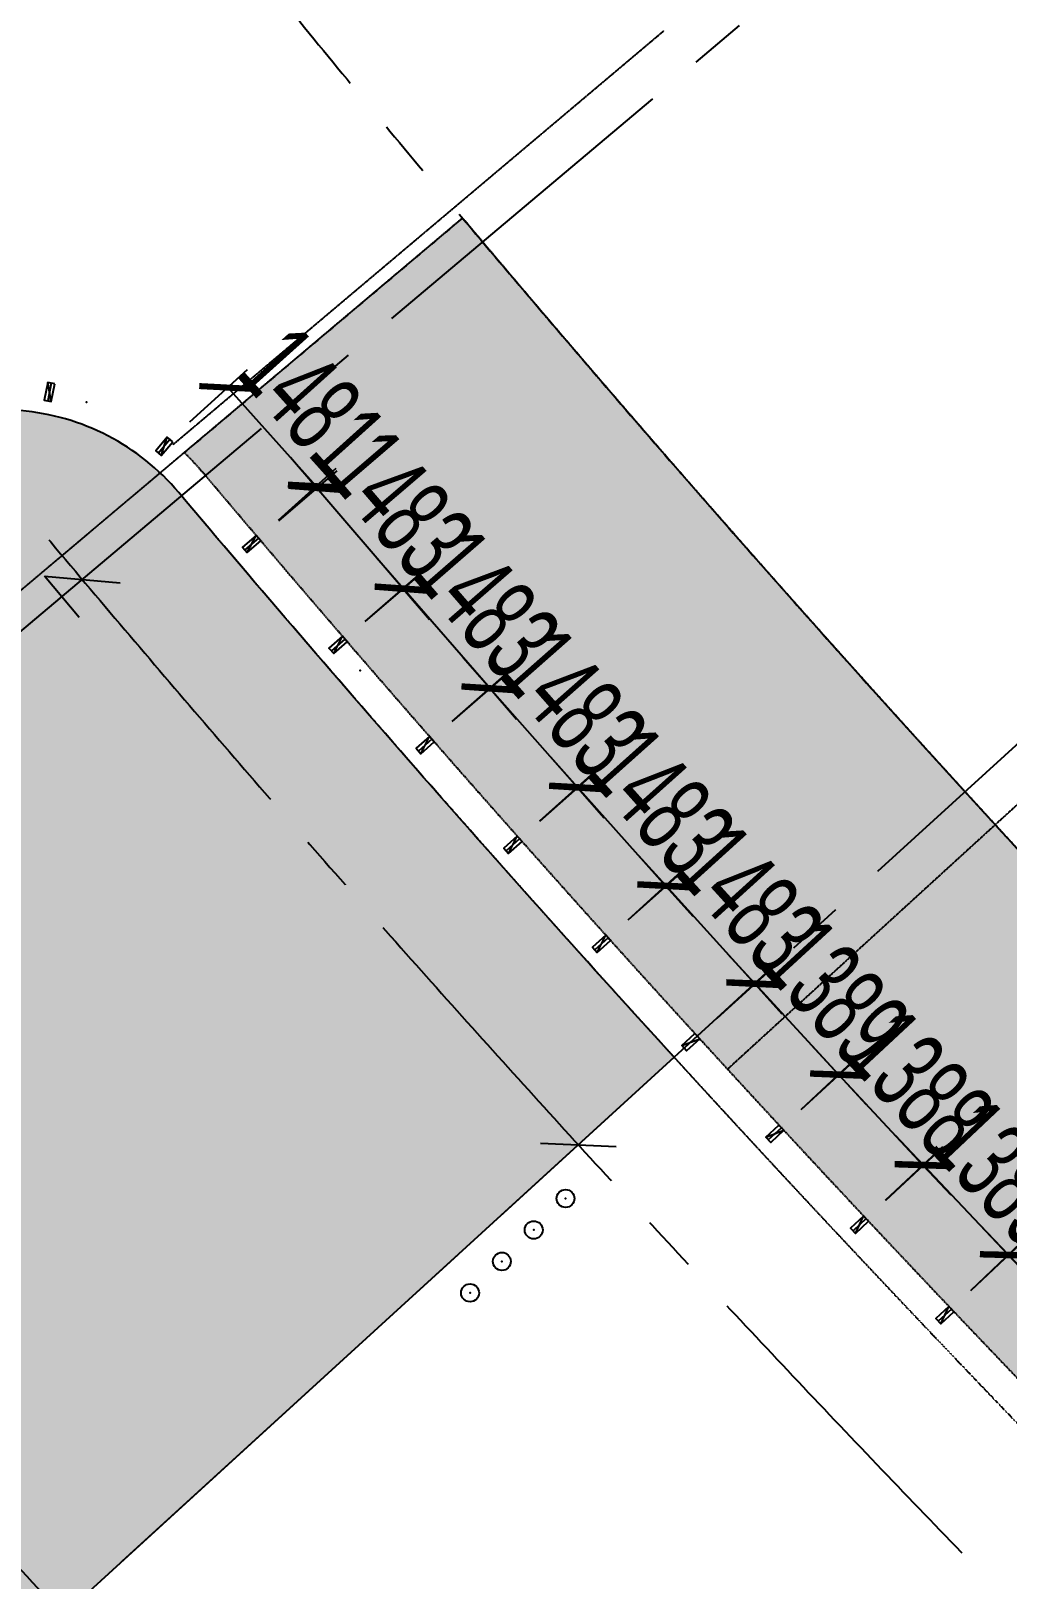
# Model space of a CAD drawing. Extents: x -668578 to 2331563, y -1202445 to 1620273.
# Drawn here: x 157773 to 168678, y 141757 to 159052 of the extents above; entities that cross this region are included whole.
import ezdxf

# ---------------------------------------------------------------- set-up
doc = ezdxf.new("R2010")
doc.units = 0
for name, pattern in [('CENTER2', [28.575000000000003, 19.05, -3.175, 3.175, -3.175]), ('DASH', [0.35, 0.25, -0.1]), ('DASHED2', [9.524999999999999, 6.35, -3.175]), ('DOT2', [0.125, 0, -0.125])]:
    doc.linetypes.add(name, pattern=pattern)
doc.layers.get('0').update_dxf_attribs({"color": 8})
doc.layers.get('Defpoints').update_dxf_attribs({"color": 8})
for name, color, linetype in [('#标注', 8, 'Continuous'), ('#轴线', 8, 'CENTER2'), ('A-AL', 8, 'Continuous'), ('A-DIMS-150', 8, 'Continuous'), ('A-FLOR-OTLN', 8, 'DOT2'), ('A-WIND-FRAM', 8, 'Continuous'), ('G-EVAC', 8, 'Continuous'), ('外轮廓', 8, 'Continuous'), ('水-消防-消火栓-标识', 8, 'Continuous')]:
    doc.layers.add(name, color=color, linetype=linetype)
doc.layers.add('A-X-CHEK', color=8, linetype='DASHED2', plot=False)
doc.layers.add('Def point', color=8, linetype='Continuous', plot=False)
doc.styles.add('JHZX', font='jrs.shx', dxfattribs={"width": 0.6, "bigfont": 'jhz.shx'})
doc.dimstyles.new('JZBZ-300', dxfattribs={"dimscale": 300, "dimtxt": 3, "dimasz": 1.5, "dimexe": 1, "dimexo": 1, "dimgap": 0.5, "dimtad": 1, "dimdec": 0, "dimdsep": 46, "dimtxsty": 'JHZX', "dimblk1": 'ARCHTICK', "dimblk2": 'ARCHTICK', "dimsah": 1, "dimcen": 0, "dimclrd": 1, "dimclre": 1, "dimclrt": 2, "dimazin": 2, "dimtfac": 1, "dimtdec": 0, "dimtix": 1, "dimtmove": 0, "dimatfit": 3, "dimfxl": 0, "dimtolj": 1, "dimlwd": -1, "dimlwe": -1, "dimarcsym": 0})
doc.dimstyles.new('JZBZ-400', dxfattribs={"dimscale": 400, "dimtxt": 3, "dimasz": 1.5, "dimexe": 1, "dimexo": 1, "dimgap": 0.5, "dimtad": 1, "dimdec": 0, "dimdsep": 46, "dimtxsty": 'JHZX', "dimblk1": 'ARCHTICK', "dimblk2": 'ARCHTICK', "dimsah": 1, "dimcen": 0, "dimclrd": 1, "dimclre": 1, "dimclrt": 2, "dimazin": 2, "dimtfac": 1, "dimtdec": 0, "dimtix": 1, "dimtmove": 0, "dimatfit": 3, "dimfxl": 0, "dimtolj": 1, "dimlwd": -1, "dimlwe": -1, "dimarcsym": 0})

# ---------------------------------------------------------------- blocks, each defined once
blk = doc.blocks.new('_ARCHTICK')
at = {"color": 0, "linetype": 'ByBlock', "const_width": 0.15}
blk.add_lwpolyline([(-0.5, -0.5), (0.5, 0.5)], dxfattribs=at)
blk = doc.blocks.new('*D2974')
at = {"layer": '#标注', "ltscale": 300, "transparency": 16777216}
for p, q in [((34745.41326759286, 37835.90578466675), (30890.99969528706, 42692.18996439246)), ((26557.53243476154, 38742.05559934355), (31139.6715385949, 42378.88130772002)), ((30163.2741637595, 34199.08007629027), (26308.8605914537, 39055.36425601597))]:
    blk.add_line(p, q, dxfattribs=at)
at = {"layer": 'Defpoints', "color": 0, "ltscale": 300, "transparency": 16777216}
for p in [(31139.6715385949, 42378.88130772002), (34994.0851109007, 37522.59712799433), (30411.94600706734, 33885.77141961784)]:
    blk.add_point(p, dxfattribs=at)
at = {"layer": '#标注', "ltscale": 300, "transparency": 16777216, "xscale": 600, "yscale": 600, "zscale": 600}
for p, rotation in [((31139.6715385949, 42378.88130772002), 38.43889237632323), ((26557.53243476154, 38742.05559934355), 218.4388923763232)]:
    blk.add_blockref('_ARCHTICK', p, dxfattribs=dict(at, rotation=rotation))
at = {"layer": '#标注', "ltscale": 300, "transparency": 16777216, "insert": (28351.25830006253, 41187.08576687664), "char_height": 1200, "attachment_point": 5, "rotation": 38.43889237632323, "style": 'JHZX'}
blk.add_mtext('\\A1;5850', dxfattribs=at)
blk = doc.blocks.new('*D2480')
at = {"layer": '#标注', "color": 1, "ltscale": 300, "transparency": 16777216}
for p, q in [((168692.05793731, 145380.3100837639), (168381.0709726016, 145705.5593847339)), ((168273.6272616983, 144980.2277919303), (168908.8908046233, 145587.6347269028)), ((169650.6337464793, 144377.772526759), (168692.05793731, 145380.3100837639)), ((169232.2030708677, 143977.6902349254), (169867.4666137927, 144585.097169898)), ((169650.6337464793, 144377.772526759), (169961.6207111877, 144052.523225789))]:
    blk.add_line(p, q, dxfattribs=at)
at = {"layer": 'Defpoints', "color": 0, "ltscale": 300, "transparency": 16777216}
for p in [(168692.05793731, 145380.3100837639), (168056.794394385, 144772.9031487914), (169015.3702035543, 143770.3655917865)]:
    blk.add_point(p, dxfattribs=at)
at = {"layer": '#标注', "color": 1, "ltscale": 300, "transparency": 16777216, "xscale": 450, "yscale": 450, "zscale": 450}
for p, rotation in [((168692.05793731, 145380.3100837639), 313.7158310831952), ((169650.6337464793, 144377.772526759), 133.7158310831952)]:
    blk.add_blockref('_ARCHTICK', p, dxfattribs=dict(at, rotation=rotation))
at = {"layer": '#标注', "color": 2, "ltscale": 300, "transparency": 16777216, "insert": (169605.0115765213, 145293.6905915393), "char_height": 900, "attachment_point": 5, "rotation": 313.7158310831952, "style": 'JHZX'}
blk.add_mtext('\\A1;1387', dxfattribs=at)
blk = doc.blocks.new('*D2481')
at = {"layer": '#标注', "color": 1, "ltscale": 300, "transparency": 16777216}
for p, q in [((167740.2439137558, 146385.211313488), (167431.4009291042, 146712.4971378549)), ((167321.0888975259, 145989.6760455169), (167958.4344633337, 146591.106636589)), ((168693.4549426893, 145375.0784210343), (167740.2439137558, 146385.211313488)), ((168274.2999264594, 144979.5431530632), (168911.6454922672, 145580.9737441354)), ((168693.4549426893, 145375.0784210343), (169002.2979273408, 145047.7925966674))]:
    blk.add_line(p, q, dxfattribs=at)
at = {"layer": 'Defpoints', "color": 0, "ltscale": 300, "transparency": 16777216}
for p in [(167740.2439137558, 146385.211313488), (167102.898347948, 145783.7807224158), (168056.1093768814, 144773.6478299622)]:
    blk.add_point(p, dxfattribs=at)
at = {"layer": '#标注', "color": 1, "ltscale": 300, "transparency": 16777216, "xscale": 450, "yscale": 450, "zscale": 450}
for p, rotation in [((167740.2439137558, 146385.211313488), 313.3393285416002), ((168693.4549426893, 145375.0784210343), 133.3393285416002)]:
    blk.add_blockref('_ARCHTICK', p, dxfattribs=dict(at, rotation=rotation))
at = {"layer": '#标注', "color": 2, "ltscale": 300, "transparency": 16777216, "insert": (168653.2305273784, 146291.9355134632), "char_height": 900, "attachment_point": 5, "rotation": 313.33932854160014, "style": 'JHZX'}
blk.add_mtext('\\A1;1389', dxfattribs=at)
blk = doc.blocks.new('*D2482')
at = {"layer": '#标注', "color": 1, "ltscale": 300, "transparency": 16777216}
for p, q in [((166795.7599584079, 147395.0558076717), (166489.0814833941, 147724.3707222493)), ((166376.1913989943, 147004.3275403846), (167015.3032347929, 147599.5081243476)), ((167742.0101837466, 146378.9613063789), (166795.7599584079, 147395.0558076717)), ((167322.441624333, 145988.2330390917), (167961.5534601316, 146583.4136230547)), ((167742.0101837466, 146378.9613063789), (168048.6886587604, 146049.6463918013))]:
    blk.add_line(p, q, dxfattribs=at)
at = {"layer": 'Defpoints', "color": 0, "ltscale": 300, "transparency": 16777216}
for p in [(166795.7599584079, 147395.0558076717), (166156.6481226092, 146799.8752237087), (167102.898347948, 145783.7807224158)]:
    blk.add_point(p, dxfattribs=at)
at = {"layer": '#标注', "color": 1, "ltscale": 300, "transparency": 16777216, "xscale": 450, "yscale": 450, "zscale": 450}
for p, rotation in [((166795.7599584079, 147395.0558076717), 312.9615744199008), ((167742.0101837466, 146378.9613063789), 132.9615744199008)]:
    blk.add_blockref('_ARCHTICK', p, dxfattribs=dict(at, rotation=rotation))
at = {"layer": '#标注', "color": 2, "ltscale": 300, "transparency": 16777216, "insert": (167707.9716238473, 147295.913190377), "char_height": 900, "attachment_point": 5, "rotation": 312.96157441990084, "style": 'JHZX'}
blk.add_mtext('\\A1;1388', dxfattribs=at)
blk = doc.blocks.new('*D2483')
at = {"layer": '#标注', "color": 1, "ltscale": 300, "transparency": 16777216}
for p, q in [((165858.9514627988, 148412.1548882622), (165554.4396286581, 148743.4742853223)), ((165437.9512495718, 148025.2184509725), (166079.8310608389, 148615.1627776894)), ((166798.5496275005, 147389.8396200029), (165858.9514627988, 148412.1548882622)), ((166377.5494142735, 147002.9031827132), (167019.4292255406, 147592.8475094301)), ((166798.5496275005, 147389.8396200029), (167103.0614616413, 147058.5202229429))]:
    blk.add_line(p, q, dxfattribs=at)
at = {"layer": 'Defpoints', "color": 0, "ltscale": 300, "transparency": 16777216}
for p in [(165858.9514627988, 148412.1548882622), (165217.0716515318, 147822.2105615453), (166156.6698162335, 146799.895293286)]:
    blk.add_point(p, dxfattribs=at)
at = {"layer": '#标注', "color": 1, "ltscale": 300, "transparency": 16777216, "xscale": 450, "yscale": 450, "zscale": 450}
for p, rotation in [((165858.9514627988, 148412.1548882622), 312.5857570259791), ((166798.5496275005, 147389.8396200029), 132.5857570259791)]:
    blk.add_blockref('_ARCHTICK', p, dxfattribs=dict(at, rotation=rotation))
at = {"layer": '#标注', "color": 2, "ltscale": 300, "transparency": 16777216, "insert": (166770.5097412298, 148307.0130329869), "char_height": 900, "attachment_point": 5, "rotation": 312.5857570259791, "style": 'JHZX'}
blk.add_mtext('\\A1;1389', dxfattribs=at)
blk = doc.blocks.new('*D2484')
at = {"layer": '#标注', "color": 1, "ltscale": 300, "transparency": 16777216}
for p, q in [((164864.4593584924, 149504.559727041), (164562.2163140724, 149837.9501019767)), ((164443.1184805185, 149122.583043635), (165086.7196084495, 149706.0550899876)), ((165860.6727794627, 148405.682607898), (164864.4593584924, 149504.559727041)), ((165439.3319014889, 148023.705924492), (166082.9330294198, 148607.1779708447)), ((165860.6727794627, 148405.682607898), (166162.9158238827, 148072.2922329624))]:
    blk.add_line(p, q, dxfattribs=at)
at = {"layer": 'Defpoints', "color": 0, "ltscale": 300, "transparency": 16777216}
for p in [(164864.4593584924, 149504.559727041), (164220.8582305615, 148921.0876806883), (165217.0716515318, 147822.2105615454)]:
    blk.add_point(p, dxfattribs=at)
at = {"layer": '#标注', "color": 1, "ltscale": 300, "transparency": 16777216, "xscale": 450, "yscale": 450, "zscale": 450}
for p, rotation in [((164864.4593584924, 149504.559727041), 312.1946342344059), ((165860.6727794627, 148405.682607898), 132.1946342344059)]:
    blk.add_blockref('_ARCHTICK', p, dxfattribs=dict(at, rotation=rotation))
at = {"layer": '#标注', "color": 2, "ltscale": 300, "transparency": 16777216, "insert": (165807.0865688917, 149358.1118933628), "char_height": 900, "attachment_point": 5, "rotation": 312.1946342344059, "style": 'JHZX'}
blk.add_mtext('\\A1;1483', dxfattribs=at)
blk = doc.blocks.new('*D2485')
at = {"layer": '#标注', "color": 1, "ltscale": 300, "transparency": 16777216}
for p, q in [((163878.8851371334, 150604.8059948405), (163578.9931229741, 150940.312745657)), ((163456.0647922646, 150226.8689055222), (164102.5563043444, 150804.73400428)), ((164867.3497588664, 149498.9527614209), (163878.8851371334, 150604.8059948405)), ((164444.5294139976, 149121.0156721026), (165091.0209260774, 149698.8807708604)), ((164867.3497588664, 149498.9527614209), (165167.2417730257, 149163.4460106043))]:
    blk.add_line(p, q, dxfattribs=at)
at = {"layer": 'Defpoints', "color": 0, "ltscale": 300, "transparency": 16777216}
for p in [(163878.8851371334, 150604.8059948405), (163232.3936250535, 150026.9408960827), (164220.8582467865, 148921.0876626631)]:
    blk.add_point(p, dxfattribs=at)
at = {"layer": '#标注', "color": 1, "ltscale": 300, "transparency": 16777216, "xscale": 450, "yscale": 450, "zscale": 450}
for p, rotation in [((163878.8851371334, 150604.8059948405), 311.7918710842459), ((164867.3497588664, 149498.9527614209), 131.7918710842459)]:
    blk.add_blockref('_ARCHTICK', p, dxfattribs=dict(at, rotation=rotation))
at = {"layer": '#标注', "color": 2, "ltscale": 300, "transparency": 16777216, "insert": (164820.459782422, 150451.7353970097), "char_height": 900, "attachment_point": 5, "rotation": 311.79187108424594, "style": 'JHZX'}
blk.add_mtext('\\A1;1483', dxfattribs=at)
blk = doc.blocks.new('*D2486')
at = {"layer": '#标注', "color": 1, "ltscale": 300, "transparency": 16777216}
for p, q in [((162899.8753169093, 151710.9158645997), (162602.3491319235, 152048.5223948207)), ((162476.7980579528, 151338.0659593294), (163124.9463370566, 151909.2666545902)), ((163880.558879267, 150598.1224654298), (162899.8753169093, 151710.9158645997)), ((163457.4816203105, 150225.2725601594), (164105.6298994143, 150796.4732554202)), ((163880.558879267, 150598.1224654298), (164178.0850642527, 150260.5159352088))]:
    blk.add_line(p, q, dxfattribs=at)
at = {"layer": 'Defpoints', "color": 0, "ltscale": 300, "transparency": 16777216}
for p in [(162899.8753169093, 151710.9158645997), (162251.7270378055, 151139.7151693389), (163232.4106001632, 150026.921770169)]:
    blk.add_point(p, dxfattribs=at)
at = {"layer": '#标注', "color": 1, "ltscale": 300, "transparency": 16777216, "xscale": 450, "yscale": 450, "zscale": 450}
for p, rotation in [((162899.8753169093, 151710.9158645997), 311.3891113338851), ((163880.558879267, 150598.1224654298), 131.3891113338852)]:
    blk.add_blockref('_ARCHTICK', p, dxfattribs=dict(at, rotation=rotation))
at = {"layer": '#标注', "color": 2, "ltscale": 300, "transparency": 16777216, "insert": (163840.3591383827, 151551.2207449957), "char_height": 900, "attachment_point": 5, "rotation": 311.3891113338851, "style": 'JHZX'}
blk.add_mtext('\\A1;1483', dxfattribs=at)
blk = doc.blocks.new('*D2487')
at = {"layer": '#标注', "color": 1, "ltscale": 300, "transparency": 16777216}
for p, q in [((161929.8443377088, 152824.9345264093), (161634.6987042327, 153164.6241715855)), ((161505.3666908263, 152456.1192688215), (162156.3041011597, 153021.69828206)), ((162902.6812740282, 151705.2749542155), (161929.8443377088, 152824.9345264093)), ((162478.2036271457, 151336.4596966277), (163129.1410374791, 151902.0387098662)), ((162902.6812740282, 151705.2749542155), (163197.8269075043, 151365.5853090392))]:
    blk.add_line(p, q, dxfattribs=at)
at = {"layer": 'Defpoints', "color": 0, "ltscale": 300, "transparency": 16777216}
for p in [(161929.8443377088, 152824.9345264093), (161278.9069273755, 152259.3555131707), (162251.7438636949, 151139.695940977)]:
    blk.add_point(p, dxfattribs=at)
at = {"layer": '#标注', "color": 1, "ltscale": 300, "transparency": 16777216, "xscale": 450, "yscale": 450, "zscale": 450}
for p, rotation in [((161929.8443377088, 152824.9345264093), 310.986348118299), ((162902.6812740282, 151705.2749542155), 130.986348118299)]:
    blk.add_blockref('_ARCHTICK', p, dxfattribs=dict(at, rotation=rotation))
at = {"layer": '#标注', "color": 2, "ltscale": 300, "transparency": 16777216, "insert": (162869.1823327702, 152658.6322516139), "char_height": 900, "attachment_point": 5, "rotation": 310.98634811829896, "style": 'JHZX'}
blk.add_mtext('\\A1;1483', dxfattribs=at)
blk = doc.blocks.new('*D2488')
at = {"layer": '#标注', "color": 1, "ltscale": 300, "transparency": 16777216}
for p, q in [((160966.4598596653, 153944.7241114939), (160673.7093827781, 154286.4801038076)), ((160541.818667137, 153580.9736157762), (161194.2971878744, 154139.8910960855)), ((161931.3854481129, 152818.2729934801), (160966.4598596653, 153944.7241114939)), ((161506.7442555845, 152454.5224977623), (162159.222776322, 153013.4399780716)), ((161931.3854481129, 152818.2729934801), (162224.1359250001, 152476.5170011664))]:
    blk.add_line(p, q, dxfattribs=at)
at = {"layer": 'Defpoints', "color": 0, "ltscale": 300, "transparency": 16777216}
for p in [(160966.4598596653, 153944.7241114939), (160313.9813389279, 153385.8066311846), (161278.9069273754, 152259.3555131708)]:
    blk.add_point(p, dxfattribs=at)
at = {"layer": '#标注', "color": 1, "ltscale": 300, "transparency": 16777216, "xscale": 450, "yscale": 450, "zscale": 450}
for p, rotation in [((160966.4598596653, 153944.7241114939), 310.5835814377315), ((161931.3854481129, 152818.2729934801), 130.5835814377315)]:
    blk.add_blockref('_ARCHTICK', p, dxfattribs=dict(at, rotation=rotation))
at = {"layer": '#标注', "color": 2, "ltscale": 300, "transparency": 16777216, "insert": (161904.5973103073, 153771.83252167), "char_height": 900, "attachment_point": 5, "rotation": 310.5835814377315, "style": 'JHZX'}
blk.add_mtext('\\A1;1483', dxfattribs=at)
blk = doc.blocks.new('*D2489')
at = {"layer": '#标注', "color": 1, "ltscale": 300, "transparency": 16777216}
for p, q in [((159546.890539537, 154687.4188490344), (160193.5816640616, 155269.0007352683)), ((160960.6345271387, 153967.4331240902), (159970.5179488462, 155068.3952045511)), ((160537.0071178295, 153586.4567685734), (161183.6982423541, 154168.0386548073))]:
    blk.add_line(p, q, dxfattribs=at)
at = {"layer": 'Defpoints', "color": 0, "ltscale": 300, "transparency": 16777216}
for p in [(159970.5179488462, 155068.3952045511), (159323.8268243216, 154486.8133183172), (160313.9434026141, 153385.8512378563)]:
    blk.add_point(p, dxfattribs=at)
at = {"layer": '#标注', "color": 1, "ltscale": 300, "transparency": 16777216, "xscale": 450, "yscale": 450, "zscale": 450}
for p, rotation in [((159970.5179488462, 155068.3952045511), 131.9656613186821), ((160960.6345271387, 153967.4331240902), 311.9656613186821)]:
    blk.add_blockref('_ARCHTICK', p, dxfattribs=dict(at, rotation=rotation))
at = {"layer": '#标注', "color": 2, "ltscale": 300, "transparency": 16777216, "insert": (160911.7036684233, 154919.1252257549), "char_height": 900, "attachment_point": 5, "rotation": 311.96566131868207, "style": 'JHZX'}
blk.add_mtext('\\A1;1481', dxfattribs=at)
blk = doc.blocks.new('幕墙分隔')
for p, q in [((-39.99999999976717, -100.0000000000582), (39.99999999976717, 100.0000000000582)), ((-1.164153218269348e-10, 100.0000000000582), (2.328306436538696e-10, -99.99999999988358))]:
    blk.add_line(p, q)
blk.add_lwpolyline([(-40, 100.0000000000582), (39.99999999976717, 100.0000000000582), (40.00000000023283, -99.99999999970896), (-39.99999999976717, -100.0000000000582)], close=True)
blk = doc.blocks.new('立管-R75-1')
at = {"linetype": 'Continuous'}
blk.add_circle((0, 0), 75, dxfattribs=at)
blk.add_point((0, 0), dxfattribs=at)
blk = doc.blocks.new('DSGDFG')
at = {"layer": '#轴线', "ltscale": 200}
for p, q in [((-1466.975190822734, -1223.535190204857), (52211.62358048721, 44032.22045865774)), ((5300.728111918317, -8926.023199994816), (57145.9930844896, 38408.60551946171))]:
    blk.add_line(p, q, dxfattribs=at)
for radius in [206950.0000000004, 212800.0000000004, 220600.0000000004, 228400.0000000004, 236200.0000000004]:
    blk.add_arc((197092.1513552468, 166179.1920613431), radius, 218.4388923744016, 265.1405841852512, dxfattribs=at)
at = {"layer": '#标注', "ltscale": 300}
dim = blk.add_aligned_dim(p1=(30411.94600706734, 33885.77141961784), p2=(34994.08511090069, 37522.59712799432), distance=6200.000001663645, dimstyle='JZBZ-400', override={"dimclrd": 256, "dimclre": 256, "dimclrt": 256}, dxfattribs=at)
dim.commit()
dim.dimension.update_dxf_attribs({"geometry": '*D2974', "text_midpoint": (28351.25830006253, 41187.08576687664)})
blk = doc.blocks.new('HJGHJ')
at = {"layer": '#标注', "ltscale": 300}
for p1, p2, distance, picture, middle in [((160313.9434026141, 153385.8512378563), (159323.8268243216, 154486.8133183173), -869.7395592556321, '*D2489', (160911.7036684233, 154919.1252257549)), ((161278.9069273755, 152259.3555131708), (160313.9813389279, 153385.8066311846), -859.1373404869529, '*D2488', (161904.5973103073, 153771.83252167)), ((162251.7438636949, 151139.695940977), (161278.9069273755, 152259.3555131708), -862.3219424248053, '*D2487', (162869.1823327702, 152658.6322516139)), ((163232.4106001632, 150026.921770169), (162251.7270378055, 151139.7151693389), -863.9250117757011, '*D2486', (163840.3591383827, 151551.2207449957)), ((164220.8582467866, 148921.0876626631), (163232.3936250536, 150026.9408960827), -867.109766727132, '*D2485', (164820.459782422, 150451.7353970097)), ((165217.0716515318, 147822.2105615454), (164220.8582305614, 148921.0876806883), -868.7128643856129, '*D2484', (165807.0865688917, 149358.1118933628)), ((166156.6698162335, 146799.895293286), (165217.0716515318, 147822.2105615454), -871.8050244966, '*D2483', (166770.5097412298, 148307.0130329869)), ((167102.898347948, 145783.7807224158), (166156.6481226092, 146799.8752237087), -873.3291854647767, '*D2482', (167707.9716238473, 147295.913190377)), ((168056.1093768814, 144773.6478299621), (167102.898347948, 145783.7807224158), -876.3150838210588, '*D2481', (168653.2305273784, 146291.9355134632)), ((169015.3702035543, 143770.3655917865), (168056.794394385, 144772.9031487914), -878.9214718177541, '*D2480', (169605.0115765213, 145293.6905915393))]:
    dim = blk.add_aligned_dim(p1=p1, p2=p2, distance=distance, dimstyle='JZBZ-300', dxfattribs=at)
    dim.commit()
    dim.dimension.update_dxf_attribs({"geometry": picture, "text_midpoint": middle})

msp = doc.modelspace()

# ---------------------------------------------------------------- hatches: boundary and pattern name
at = {"layer": 'A-DIMS-150'}
h = msp.add_hatch(dxfattribs=at)
h.set_pattern_fill('HEX', color=8, scale=150)
h.set_pattern_definition([(0, (-1447585.789294957, -108749.8509342684), (0, 247.4667), [142.875, -285.75]), (120, (-1447585.789294957, -108749.8509342684), (-214.3124487907025, -123.7333499999999), [142.8749999999999, -285.7499999999998]), (59.99999999999999, (-1447442.914294957, -108749.8509342684), (-214.3124487907025, 123.73335), [142.875, -285.75])])
edge = h.paths.add_edge_path()
edge.add_arc((321041.0668058464, 290089.1690256326), 228400.0000273102, 219.4690346880472, 222.3960217084596)
edge.add_line((152367.1737727266, 136090.2150631885), (164958.635914683, 147586.1961492164))
edge.add_arc((321041.0667807804, 290089.1690068629), 211349.9999960663, 220.120431258133, 222.3960218454284, ccw=False)
edge.add_arc((157435.2855940505, 152220.5690263142), 2599.999999999848, 40.12043125812512, 130.1338192809519)
edge.add_line((155759.3905463322, 154208.3758049102), (144722.6514743784, 144903.439051094))
at = {"layer": 'A-X-CHEK'}
h = msp.add_hatch(dxfattribs=at)
h.set_pattern_fill('ANGLE', color=256, scale=200)
h.set_pattern_definition([(0, (-960408.2754579769, -97086.97966301674), (0, 698.5), [508, -190.5]), (90, (-960408.2754579769, -97086.97966301674), (-698.5, 4.277078946022131e-14), [508, -190.5])])
edge = h.paths.add_edge_path()
edge.add_line((159485.4661463307, 154341.714873033), (162593.9241834577, 156962.1450016268))
edge.add_arc((321041.0392255163, 290089.1242521698), 206949.947739848, 220.036916363544, 233.7762356300372)
edge.add_line((198745.9715228496, 123139.4393614039), (196348.716495955, 119875.1338076727))
edge.add_arc((321041.0667810518, 290089.16900708), 210999.9999964132, 220.1204312581305, 233.7749082464596, ccw=False)
edge.add_arc((157435.2855940153, 152220.5690262768), 2950.000000051441, 40.12043125824123, 45.97465872174074)

# ---------------------------------------------------------------- linework, layer by layer
at = {"layer": 'A-AL'}
msp.add_point((158394.1469179323, 154904.425386398), dxfattribs=at)
at = {"layer": 'A-DIMS-150'}
msp.add_line((158310.7425547187, 152500.8646308039), (157923.9974019016, 152959.589152462), dxfattribs=at)
msp.add_lwpolyline([(144723.5214485676, 144904.1725154584, 0.01277208458634123), (152367.1737727266, 136090.2150631885), (164958.635914683, 147586.1961492164, -0.009929463353927012), (159423.4839165247, 153895.999547258, 0.4142820029462295), (155759.3905463322, 154208.3758049102), (144722.6514743784, 144903.439051094)], format="xyb", dxfattribs=at)
at = {"layer": 'A-FLOR-OTLN'}
msp.add_arc((321041.0667815608, 290089.1690075409), 211349.9999970997, 220.1204312575273, 233.9916724162643, dxfattribs=at)
at = {"layer": 'A-WIND-FRAM'}
for p in [(159325.4583199458, 154488.7311176984), (160314.0062825215, 153385.7966200458), (161278.9318766583, 152259.3454953425), (161451.1847215832, 151907.1176210113), (162251.7520030221, 151139.705133303), (163232.4185903977, 150026.930860159), (164220.883179844, 148921.0776628598), (166083.2605493142, 146731.9643856569), (166083.2608867342, 146731.964020625), (167029.9670028697, 145715.3798069509), (167983.3421764217, 144705.0473308449)]:
    msp.add_point(p, dxfattribs=at)
at = {"layer": 'A-X-CHEK'}
msp.add_lwpolyline([(159485.4661463307, 154341.714873033), (162593.9241834577, 156962.1450016268, 0.06002100981486274), (198745.9715228496, 123139.4393614039), (196348.716495955, 119875.1338076727, -0.05964949014525623), (159691.1259983965, 154121.5382712317, 0.02554944326116456), (159485.4661463307, 154341.714873033)], format="xyb", close=True, dxfattribs=at)
at = {"layer": 'Def point'}
for p, q in [((157923.9974019016, 152959.589152462), (158769.4670763762, 152887.6097836243)), ((163463.9812765816, 146627.8081043344), (164311.6332235691, 146589.2571410879))]:
    msp.add_line(p, q, dxfattribs=at)
at = {"layer": 'G-EVAC'}
msp.add_arc((321041.0667837105, 290089.169009486), 200500.0000000004, 218.4388923754382, 247.5786609826224, dxfattribs=at)
at = {"layer": '外轮廓', "color": 3, "linetype": 'DASH', "ltscale": 5}
for p, q in [((159355.8199501293, 154428.3359298068), (164840.5779457182, 159052.4668371542)), ((170808.9215655535, 152250.4497915709), (165554.2372197228, 147452.9329436865))]:
    msp.add_line(p, q, dxfattribs=at)
at = {"layer": '外轮廓', "linetype": 'DASH', "ltscale": 3}
msp.add_lwpolyline([(189043.5432004022, 68295.87838094844), (215978.7072412797, 111791.0949092745, -0.08508992533757867), (162593.9241834577, 156962.1450016267), (123487.7568742911, 123995.6459185359, 0.08393873989369599)], format="xyb", close=True, dxfattribs=at)
at = {"layer": '外轮廓', "color": 3, "linetype": 'DASH', "ltscale": 5}
msp.add_arc((321041.06678369, 290089.16900946), 195499.9999999679, 216.2046299930994, 249.439850465136, dxfattribs=at)

# ---------------------------------------------------------------- block references
at = {"layer": '#标注'}
for name, p in [('DSGDFG', (123948.8888467231, 123909.9834137514)), ('HJGHJ', (0, 0))]:
    msp.add_blockref(name, p, dxfattribs=at)
at = {"layer": 'A-WIND-FRAM', "xscale": -1}
for p, rotation in [((157979.5694707652, 155018.1135606843), 348.9781394855077), ((159261.4391289008, 154411.9096186573), 320.1938676276977), ((160237.791819028, 153321.0559142862), 310.379926504414), ((161203.6762723055, 152193.4926484687), 311.2212788283139), ((162176.4963956337, 151073.8523159255), 311.18773319196), ((163157.6277538467, 149960.5506615456), 311.5904964137763), ((164146.5608179538, 148854.1733541561), 311.9932526987801), ((167029.9819499921, 145715.3941594257), 313.1498946732115), ((167982.5368338675, 144705.9369323195), 312.6103398613343)]:
    msp.add_blockref('幕墙分隔', p, dxfattribs=dict(at, rotation=rotation))
at = {"layer": 'A-WIND-FRAM'}
for p, rotation in [((165143.2614592855, 147754.7589217378), 312.3960218738649), ((166083.2898395866, 146731.975652802), 312.7730593038242)]:
    msp.add_blockref('幕墙分隔', p, dxfattribs=dict(at, rotation=rotation))
at = {"layer": '水-消防-消火栓-标识', "xscale": 1.333333333022893, "yscale": 1.333333333022893, "zscale": 1.333333333022893, "rotation": 90}
for p in [(163745.2245420233, 146008.5203369833), (163389.568447061, 145657.0822313144), (163033.9123520987, 145305.6441256453), (162678.2562571365, 144954.2060199764)]:
    msp.add_blockref('立管-R75-1', p, dxfattribs=at)

doc.saveas('drawing.dxf')
